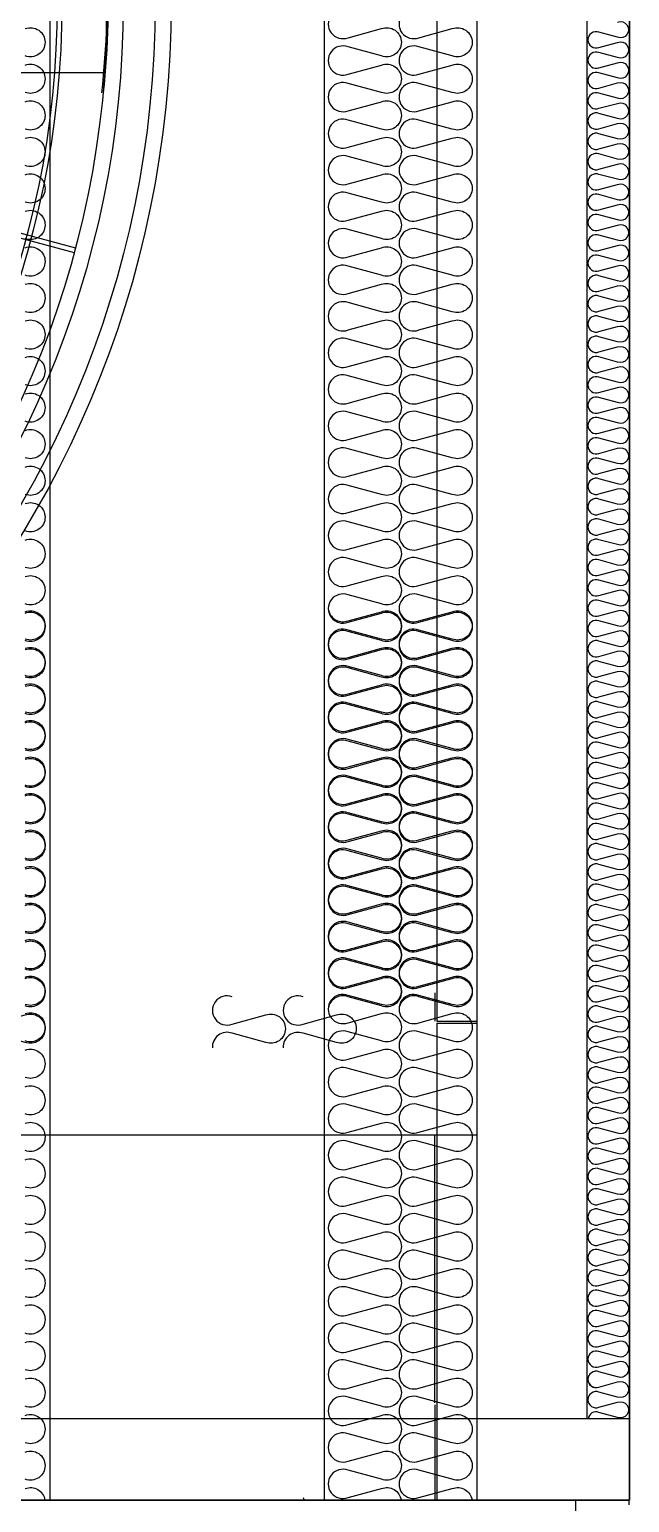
# Model space of a CAD drawing. Header units: millimetres. Extents: x 2773 to 32180, y 2797 to 23592.
# Drawn here: x 8450 to 9040, y 9520 to 10968 of the extents above; entities that cross this region are included whole.
import ezdxf

# ---------------------------------------------------------------- set-up
doc = ezdxf.new("R2010")
doc.units = ezdxf.units.MM
doc.linetypes.add('HIDDEN', pattern=[0.375, 0.25, -0.125])
for name, color, linetype in [('LINE', 7, 'Continuous'), ('SMS', 220, 'Continuous'), ('냉각탑', 4, 'Continuous'), ('냉각탑_찬넬방진', 1, 'Continuous')]:
    doc.layers.add(name, color=color, linetype=linetype)

# ---------------------------------------------------------------- blocks, each defined once
blk = doc.blocks.new('A$C1FB73ED1')
for p, q in [((1340, 1260.8), (2438.3, 966.5)), ((1341.6, 1266.6), (2439.9, 972.3))]:
    blk.add_line(p, q)
for radius in [1280, 1260, 1220, 1200]:
    blk.add_circle((1280, 1280), radius)
at = {"ltscale": 5}
for radius in [1143, 1137]:
    blk.add_circle((1280, 1280), radius, dxfattribs=at)
at = {"layer": 'LINE', "color": 7}
blk.add_line((2475.6, 1191.8), (1567, 1191.8), dxfattribs=at)
for radius, start, end in [(998, 353.4876, 13.487), (1000, 353.5007, 13.4595)]:
    blk.add_arc((1481.5, 1280), radius, start, end, dxfattribs=at)
blk = doc.blocks.new('3')
at = {"color": 7}
for p, q in [((8997.6, 12522.3), (8997.6, 9602.3)), ((9039.6, 12522.3), (9039.6, 9522.3)), ((8469.4, 12483), (8469.4, 9522.3)), ((8739.3, 12483), (8739.3, 9522.3)), ((8889.3, 12483), (8889.3, 9522.3)), ((9039.6, 9602.3), (6039.6, 9602.3)), ((6039.6, 9522.3), (8494.6, 9522.3)), ((9039.6, 9522.3), (8494.6, 9522.3)), ((9039.6, 9522.3), (8494.6, 9522.3))]:
    blk.add_line(p, q, dxfattribs=at)
for p, q in [((9039.6, 12522.3), (9039.6, 9522.3)), ((8850, 12154.8), (8850, 9993)), ((8889.3, 12154.8), (8889.3, 9993)), ((8848.1, 10021.1), (8848.1, 9993)), ((8850, 9993), (8889.3, 9993)), ((8850, 9991.1), (8889.3, 9991.1)), ((8850, 9991.1), (8850, 9522.3)), ((8889.3, 9991.1), (8889.3, 9711.7)), ((8889.3, 9991.1), (8889.3, 9522.3)), ((6230.8, 9881.4), (8889.3, 9881.4)), ((8848.1, 9618), (8848.1, 9881.4)), ((8848.1, 9616.1), (8848.1, 9522.3)), ((6039.6, 9522.3), (8494.6, 9522.3)), ((8889.3, 9522.3), (6190.5, 9522.3)), ((8889.3, 9522.3), (6230.8, 9522.3)), ((8889.3, 9522.3), (8159.3, 9522.3)), ((9039.6, 9522.3), (8494.6, 9522.3)), ((8494.6, 9522.3), (9039.6, 9522.3)), ((9039.3, 9522.3), (9000, 9522.3)), ((9039.3, 9522.3), (9000, 9522.3))]:
    blk.add_line(p, q)
at = {"ltscale": 500}
blk.add_lwpolyline([(6039.6, 12522.3), (9039.3, 12522.3), (9039.3, 9522.3), (6039.6, 9522.3)], close=True, dxfattribs=at)
at = {"layer": 'SMS', "color": 5}
for points in [[(9027.8, 10975.1, -1.449198), (9027.8, 10960.2), (9009.5, 10965.2, 0.524856), (8998.7, 10957.7, 0.524856), (9009.5, 10950.2), (9027.8, 10955.2, -1.449198), (9027.8, 10940.3), (9009.5, 10945.2, 0.524856), (8998.7, 10937.7, 0.524856), (9009.5, 10930.3), (9027.8, 10935.2, -1.449198), (9027.8, 10920.3), (9009.5, 10925.3, 0.524856), (8998.7, 10917.8, 0.524856), (9009.5, 10910.3), (9027.8, 10915.3, -1.449198), (9027.8, 10900.4), (9009.5, 10905.3, 0.524856), (8998.7, 10897.8, 0.524856), (9009.5, 10890.4), (9027.8, 10895.3, -1.449198), (9027.8, 10880.4), (9009.5, 10885.4, 0.524856), (8998.7, 10877.9, 0.524856), (9009.5, 10870.4), (9027.8, 10875.4, -1.449198), (9027.8, 10860.5), (9009.5, 10865.4, 0.524856), (8998.7, 10857.9, 0.524856), (9009.5, 10850.5), (9027.8, 10855.4, -1.449198), (9027.8, 10840.5), (9009.5, 10845.5, 0.524856), (8998.7, 10838, 0.524856), (9009.5, 10830.5), (9027.8, 10835.5, -1.449198), (9027.8, 10820.6), (9009.5, 10825.5, 0.524856), (8998.7, 10818, 0.524856), (9009.5, 10810.6), (9027.8, 10815.5, -1.449198), (9027.8, 10800.6), (9009.5, 10805.6, 0.524856), (8998.7, 10798.1, 0.417249), (9006.8, 10790.1)], [(8445.4, 10968.7, -0.524856), (8464.9, 10955.3, -0.524856), (8445.4, 10941.9)], [(8445.4, 10932.8, -0.524856), (8464.9, 10919.4, -0.524856), (8445.4, 10906)], [(8445.4, 10896.9, -0.524856), (8464.9, 10883.5, -0.524856), (8445.4, 10870)], [(8445.4, 10861, -0.524856), (8464.9, 10847.6, -0.524856), (8445.4, 10834.1)], [(8445.4, 10825.1, -0.524856), (8464.9, 10811.7, -0.524856), (8445.4, 10798.2)], [(8445.4, 10789.2, -0.524856), (8464.9, 10775.7, -0.524856), (8445.4, 10762.3)], [(8445.4, 10753.3, -0.524856), (8464.9, 10739.8, -0.524856), (8445.4, 10726.4)], [(8445.4, 10717.4, -0.524856), (8464.9, 10703.9, -0.524856), (8445.4, 10690.5)], [(8445.4, 10681.4, -0.524856), (8464.9, 10668, -0.524856), (8445.4, 10654.6)], [(8445.4, 10645.5, -0.524856), (8464.9, 10632.1, -0.524856), (8445.4, 10618.7)], [(8445.4, 10609.6, -0.524856), (8464.9, 10596.2, -0.524856), (8445.4, 10582.8)], [(8445.4, 10573.7, -0.524856), (8464.9, 10560.3, -0.524856), (8445.4, 10546.9)], [(8445.4, 10537.8, -0.524856), (8464.9, 10524.4, -0.524856), (8445.4, 10510.9)], [(8445.4, 10501.9, -0.524856), (8464.9, 10488.5, -0.524856), (8445.4, 10475)], [(8445.4, 10466, -0.524856), (8464.9, 10452.6, -0.524856), (8445.4, 10439.1)], [(8445.4, 10430.1, -0.524856), (8464.9, 10416.6, -0.524856), (8445.4, 10403.2)], [(8445.4, 10394.2, -0.524856), (8464.9, 10380.7, -0.524856), (8445.4, 10367.3)], [(8445.4, 10358.3, -0.524856), (8464.9, 10344.8, -0.524856), (8445.4, 10331.4)], [(8445.4, 10322.3, -0.524856), (8464.9, 10308.9, -0.524856), (8445.4, 10295.5)], [(8445.4, 10286.4, -0.524856), (8464.9, 10273, -0.524856), (8445.4, 10259.6)], [(8445.4, 10250.5, -0.524856), (8464.9, 10237.1, -0.524856), (8445.4, 10223.7)], [(8445.4, 10214.6, -0.524856), (8464.9, 10201.2, -0.524856), (8445.4, 10187.8)], [(8445.4, 10178.7, -0.524856), (8464.9, 10165.3, -0.524856), (8445.4, 10151.8)], [(8445.4, 10142.8, -0.524856), (8464.9, 10129.4, -0.524856), (8445.4, 10115.9)], [(8445.4, 10106.9, -0.524856), (8464.9, 10093.5, -0.524856), (8445.4, 10080)], [(8445.4, 10071, -0.524856), (8464.9, 10057.5, -0.524856), (8445.4, 10044.1)], [(8445.4, 10035.1, -0.524856), (8464.9, 10021.6, -0.524856), (8445.4, 10008.2)], [(8762.8, 10986.7, 1.449198), (8762.8, 10959.8), (8795.7, 10968.7, -0.524856), (8815.2, 10955.3, -0.524856), (8795.7, 10941.9), (8762.8, 10950.8, 1.449198), (8762.8, 10923.9), (8795.7, 10932.8, -0.524856), (8815.2, 10919.4, -0.524856), (8795.7, 10906), (8762.8, 10914.9, 1.449198), (8762.8, 10888), (8795.7, 10896.9, -0.524856), (8815.2, 10883.5, -0.524856), (8795.7, 10870), (8762.8, 10878.9, 1.449198), (8762.8, 10852.1), (8795.7, 10861, -0.524856), (8815.2, 10847.6, -0.524856), (8795.7, 10834.1), (8762.8, 10843, 1.449198), (8762.8, 10816.2), (8795.7, 10825.1, -0.524856), (8815.2, 10811.7, -0.524856), (8795.7, 10798.2), (8762.8, 10807.1, 1.449198), (8762.8, 10780.3), (8795.7, 10789.2, -0.524856), (8815.2, 10775.7, -0.524856), (8795.7, 10762.3), (8762.8, 10771.2, 1.449198), (8762.8, 10744.4), (8795.7, 10753.3, -0.524856), (8815.2, 10739.8, -0.524856), (8795.7, 10726.4), (8762.8, 10735.3, 1.449198), (8762.8, 10708.4), (8795.7, 10717.4, -0.524856), (8815.2, 10703.9, -0.524856), (8795.7, 10690.5), (8762.8, 10699.4, 1.449198), (8762.8, 10672.5), (8795.7, 10681.4, -0.524856), (8815.2, 10668, -0.524856), (8795.7, 10654.6), (8762.8, 10663.5, 1.449198), (8762.8, 10636.6), (8795.7, 10645.5, -0.524856), (8815.2, 10632.1, -0.524856), (8795.7, 10618.7), (8762.8, 10627.6, 1.449198), (8762.8, 10600.7), (8795.7, 10609.6, -0.524856), (8815.2, 10596.2, -0.524856), (8795.7, 10582.8), (8762.8, 10591.7, 1.449198), (8762.8, 10564.8), (8795.7, 10573.7, -0.524856), (8815.2, 10560.3, -0.524856), (8795.7, 10546.9), (8762.8, 10555.8, 1.449198), (8762.8, 10528.9), (8795.7, 10537.8, -0.524856), (8815.2, 10524.4, -0.524856), (8795.7, 10510.9), (8762.8, 10519.8, 1.449198), (8762.8, 10493), (8795.7, 10501.9, -0.524856), (8815.2, 10488.5, -0.524856), (8795.7, 10475), (8762.8, 10483.9, 1.449198), (8762.8, 10457.1), (8795.7, 10466, -0.524856), (8815.2, 10452.6, -0.524856), (8795.7, 10439.1), (8762.8, 10448, 1.449198), (8762.8, 10421.2), (8795.7, 10430.1, -0.524856), (8815.2, 10416.6, -0.524856), (8795.7, 10403.2), (8762.8, 10412.1, 1.449198), (8762.8, 10385.3), (8795.7, 10394.2, -0.524856), (8815.2, 10380.7, -0.524856), (8795.7, 10367.3), (8762.8, 10376.2, 1.449198), (8762.8, 10349.3), (8795.7, 10358.3, -0.524856), (8815.2, 10344.8, -0.524856), (8795.7, 10331.4), (8762.8, 10340.3, 1.449198), (8762.8, 10313.4), (8795.7, 10322.3, -0.524856), (8815.2, 10308.9, -0.524856), (8795.7, 10295.5), (8762.8, 10304.4, 1.449198), (8762.8, 10277.5), (8795.7, 10286.4, -0.524856), (8815.2, 10273, -0.524856), (8795.7, 10259.6), (8762.8, 10268.5, 1.449198), (8762.8, 10241.6), (8795.7, 10250.5, -0.524856), (8815.2, 10237.1, -0.524856), (8795.7, 10223.7), (8762.8, 10232.6, 1.449198), (8762.8, 10205.7), (8795.7, 10214.6, -0.524856), (8815.2, 10201.2, -0.524856), (8795.7, 10187.8), (8762.8, 10196.7, 1.449198), (8762.8, 10169.8), (8795.7, 10178.7, -0.524856), (8815.2, 10165.3, -0.524856), (8795.7, 10151.8), (8762.8, 10160.7, 1.449198), (8762.8, 10133.9), (8795.7, 10142.8, -0.524856), (8815.2, 10129.4, -0.524856), (8795.7, 10115.9), (8762.8, 10124.8, 1.449198), (8762.8, 10098), (8795.7, 10106.9, -0.524856), (8815.2, 10093.5, -0.524856), (8795.7, 10080), (8762.8, 10088.9, 1.449198), (8762.8, 10062.1), (8795.7, 10071, -0.524856), (8815.2, 10057.5, -0.524856), (8795.7, 10044.1), (8762.8, 10053, 1.449198), (8762.8, 10026.2), (8795.7, 10035.1, -0.524856), (8815.2, 10021.6, -0.524856), (8795.7, 10008.2), (8762.8, 10017.1, 0.440524), (8743.9, 10007.6, 0.440524)], [(8832.4, 10986.7, 1.449198), (8832.4, 10959.8), (8865.3, 10968.7, -0.524856), (8884.8, 10955.3, -0.524856), (8865.3, 10941.9), (8832.4, 10950.8, 1.449198), (8832.4, 10923.9), (8865.3, 10932.8, -0.524856), (8884.8, 10919.4, -0.524856), (8865.3, 10906), (8832.4, 10914.9, 1.449198), (8832.4, 10888), (8865.3, 10896.9, -0.524856), (8884.8, 10883.5, -0.524856), (8865.3, 10870), (8832.4, 10878.9, 1.449198), (8832.4, 10852.1), (8865.3, 10861, -0.524856), (8884.8, 10847.6, -0.524856), (8865.3, 10834.1), (8832.4, 10843, 1.449198), (8832.4, 10816.2), (8865.3, 10825.1, -0.524856), (8884.8, 10811.7, -0.524856), (8865.3, 10798.2), (8832.4, 10807.1, 1.449198), (8832.4, 10780.3), (8865.3, 10789.2, -0.524856), (8884.8, 10775.7, -0.524856), (8865.3, 10762.3), (8832.4, 10771.2, 1.449198), (8832.4, 10744.4), (8865.3, 10753.3, -0.524856), (8884.8, 10739.8, -0.524856), (8865.3, 10726.4), (8832.4, 10735.3, 1.449198), (8832.4, 10708.4), (8865.3, 10717.4, -0.524856), (8884.8, 10703.9, -0.524856), (8865.3, 10690.5), (8832.4, 10699.4, 1.449198), (8832.4, 10672.5), (8865.3, 10681.4, -0.524856), (8884.8, 10668, -0.524856), (8865.3, 10654.6), (8832.4, 10663.5, 1.449198), (8832.4, 10636.6), (8865.3, 10645.5, -0.524856), (8884.8, 10632.1, -0.524856), (8865.3, 10618.7), (8832.4, 10627.6, 1.449198), (8832.4, 10600.7), (8865.3, 10609.6, -0.524856), (8884.8, 10596.2, -0.524856), (8865.3, 10582.8), (8832.4, 10591.7, 1.449198), (8832.4, 10564.8), (8865.3, 10573.7, -0.524856), (8884.8, 10560.3, -0.524856), (8865.3, 10546.9), (8832.4, 10555.8, 1.449198), (8832.4, 10528.9), (8865.3, 10537.8, -0.524856), (8884.8, 10524.4, -0.524856), (8865.3, 10510.9), (8832.4, 10519.8, 1.449198), (8832.4, 10493), (8865.3, 10501.9, -0.524856), (8884.8, 10488.5, -0.524856), (8865.3, 10475), (8832.4, 10483.9, 1.449198), (8832.4, 10457.1), (8865.3, 10466, -0.524856), (8884.8, 10452.6, -0.524856), (8865.3, 10439.1), (8832.4, 10448, 1.449198), (8832.4, 10421.2), (8865.3, 10430.1, -0.524856), (8884.8, 10416.6, -0.524856), (8865.3, 10403.2), (8832.4, 10412.1, 1.449198), (8832.4, 10385.3), (8865.3, 10394.2, -0.524856), (8884.8, 10380.7, -0.524856), (8865.3, 10367.3), (8832.4, 10376.2, 1.449198), (8832.4, 10349.3), (8865.3, 10358.3, -0.524856), (8884.8, 10344.8, -0.524856), (8865.3, 10331.4), (8832.4, 10340.3, 1.449198), (8832.4, 10313.4), (8865.3, 10322.3, -0.524856), (8884.8, 10308.9, -0.524856), (8865.3, 10295.5), (8832.4, 10304.4, 1.449198), (8832.4, 10277.5), (8865.3, 10286.4, -0.524856), (8884.8, 10273, -0.524856), (8865.3, 10259.6), (8832.4, 10268.5, 1.449198), (8832.4, 10241.6), (8865.3, 10250.5, -0.524856), (8884.8, 10237.1, -0.524856), (8865.3, 10223.7), (8832.4, 10232.6, 1.449198), (8832.4, 10205.7), (8865.3, 10214.6, -0.524856), (8884.8, 10201.2, -0.524856), (8865.3, 10187.8), (8832.4, 10196.7, 1.449198), (8832.4, 10169.8), (8865.3, 10178.7, -0.524856), (8884.8, 10165.3, -0.524856), (8865.3, 10151.8), (8832.4, 10160.7, 1.449198), (8832.4, 10133.9), (8865.3, 10142.8, -0.524856), (8884.8, 10129.4, -0.524856), (8865.3, 10115.9), (8832.4, 10124.8, 1.449198), (8832.4, 10098), (8865.3, 10106.9, -0.524856), (8884.8, 10093.5, -0.524856), (8865.3, 10080), (8832.4, 10088.9, 1.449198), (8832.4, 10062.1), (8865.3, 10071, -0.524856), (8884.8, 10057.5, -0.524856), (8865.3, 10044.1), (8832.4, 10053, 1.449198), (8832.4, 10026.2), (8865.3, 10035.1, -0.524856), (8884.8, 10021.6, -0.524856), (8865.3, 10008.2), (8832.4, 10017.1, 0.440524), (8813.5, 10007.6, 0.440524)], [(9038.4, 10806.1, -0.446849), (9027.8, 10800.6), (9009.5, 10805.6, 0.524856), (8998.7, 10798.1, 0.524856), (9009.5, 10790.6), (9027.8, 10795.6, -1.449198), (9027.8, 10780.7), (9009.5, 10785.6, 0.524856), (8998.7, 10778.1, 0.524856), (9009.5, 10770.7), (9027.8, 10775.6, -1.449198), (9027.8, 10760.7), (9009.5, 10765.7, 0.524856), (8998.7, 10758.2, 0.524856), (9009.5, 10750.7), (9027.8, 10755.7, -1.449198), (9027.8, 10740.8), (9009.5, 10745.7, 0.524856), (8998.7, 10738.2, 0.524856), (9009.5, 10730.8), (9027.8, 10735.7, -1.449198), (9027.8, 10720.8), (9009.5, 10725.8, 0.524856), (8998.7, 10718.3, 0.524856), (9009.5, 10710.8), (9027.8, 10715.8, -1.449198), (9027.8, 10700.9), (9009.5, 10705.8, 0.524856), (8998.7, 10698.3, 0.524856), (9009.5, 10690.9), (9027.8, 10695.8, -1.449198), (9027.8, 10680.9), (9009.5, 10685.9, 0.524856), (8998.7, 10678.4, 0.524856), (9009.5, 10670.9), (9027.8, 10675.9, -1.449198), (9027.8, 10661), (9009.5, 10665.9, 0.524856), (8998.7, 10658.4, 0.524856), (9009.5, 10651), (9027.8, 10655.9, -1.449198), (9027.8, 10641), (9009.5, 10646, 0.524856), (8998.7, 10638.5, 0.524856), (9009.5, 10631), (9027.8, 10636, -1.449198), (9027.8, 10621.1), (9009.5, 10626, 0.524856), (8998.7, 10618.5, 0.524856), (9009.5, 10611.1), (9027.8, 10616, -1.449198), (9027.8, 10601.1), (9009.5, 10606.1, 0.524856), (8998.7, 10598.6, 0.524856), (9009.5, 10591.1), (9027.8, 10596.1, -1.449198), (9027.8, 10581.2), (9009.5, 10586.1, 0.524856), (8998.7, 10578.6, 0.524856), (9009.5, 10571.2), (9027.8, 10576.1, -1.449198), (9027.8, 10561.2), (9009.5, 10566.2, 0.524856), (8998.7, 10558.7, 0.524856), (9009.5, 10551.2), (9027.8, 10556.2, -1.449198), (9027.8, 10541.3), (9009.5, 10546.2, 0.524856), (8998.7, 10538.7, 0.524856), (9009.5, 10531.3), (9027.8, 10536.2, -1.449198), (9027.8, 10521.3), (9009.5, 10526.3, 0.524856), (8998.7, 10518.8, 0.524856), (9009.5, 10511.3), (9027.8, 10516.3, -1.449198), (9027.8, 10501.4), (9009.5, 10506.3, 0.524856), (8998.7, 10498.8, 0.524856), (9009.5, 10491.4), (9027.8, 10496.3, -1.449198), (9027.8, 10481.4), (9009.5, 10486.4, 0.524856), (8998.7, 10478.9, 0.524856), (9009.5, 10471.4), (9027.8, 10476.4, -1.449198), (9027.8, 10461.5), (9009.5, 10466.4, 0.524856), (8998.7, 10458.9, 0.524856), (9009.5, 10451.5), (9027.8, 10456.4, -1.449198), (9027.8, 10441.5), (9009.5, 10446.5, 0.524856), (8998.7, 10439, 0.524856), (9009.5, 10431.5), (9027.8, 10436.5, -1.449198), (9027.8, 10421.6), (9009.5, 10426.5, 0.524856), (8998.7, 10419, 0.524856), (9009.5, 10411.6), (9027.8, 10416.5, -1.449198), (9027.8, 10401.6), (9009.5, 10406.6, 0.524856), (8998.7, 10399.1, 0.524856), (9009.5, 10391.6), (9027.8, 10396.6, -1.449198), (9027.8, 10381.7), (9009.5, 10386.6, 0.524856), (8998.7, 10379.1, 0.524856), (9009.5, 10371.7), (9027.8, 10376.6, -1.449198), (9027.8, 10361.7), (9009.5, 10366.7, 0.524856), (8998.7, 10359.2, 0.524856), (9009.5, 10351.7), (9027.8, 10356.7, -1.449198), (9027.8, 10341.8), (9009.5, 10346.7, 0.524856), (8998.7, 10339.2, 0.524856), (9009.5, 10331.8), (9027.8, 10336.7, -1.449198), (9027.8, 10321.8), (9009.5, 10326.8, 0.524856), (8998.7, 10319.3, 0.524856), (9009.5, 10311.8), (9027.8, 10316.8, -1.449198), (9027.8, 10301.9), (9009.5, 10306.8, 0.524856), (8998.7, 10299.3, 0.524856), (9009.5, 10291.9), (9027.8, 10296.8, -1.449198), (9027.8, 10281.9), (9009.5, 10286.9, 0.524856), (8998.7, 10279.4, 0.524856), (9009.5, 10271.9), (9027.8, 10276.9, -1.449198), (9027.8, 10262), (9009.5, 10266.9, 0.524856), (8998.7, 10259.4, 0.524856), (9009.5, 10252), (9027.8, 10256.9, -1.449198), (9027.8, 10242), (9009.5, 10247, 0.524856), (8998.7, 10239.5, 0.524856), (9009.5, 10232), (9027.8, 10237, -1.449198), (9027.8, 10222.1), (9009.5, 10227, 0.524856), (8998.7, 10219.5, 0.417249), (9006.8, 10211.6)], [(8445.4, 10395.5, -0.524856), (8464.9, 10382.1, -0.524856), (8445.4, 10368.7)], [(8445.4, 10359.6, -0.524856), (8464.9, 10346.2, -0.524856), (8445.4, 10332.8)], [(8445.4, 10323.7, -0.524856), (8464.9, 10310.3, -0.524856), (8445.4, 10296.9)], [(8445.4, 10287.8, -0.524856), (8464.9, 10274.4, -0.524856), (8445.4, 10261)], [(8445.4, 10251.9, -0.524856), (8464.9, 10238.5, -0.524856), (8445.4, 10225)], [(8445.4, 10216, -0.524856), (8464.9, 10202.6, -0.524856), (8445.4, 10189.1)], [(8445.4, 10180.1, -0.524856), (8464.9, 10166.7, -0.524856), (8445.4, 10153.2)], [(8445.4, 10144.2, -0.524856), (8464.9, 10130.7, -0.524856), (8445.4, 10117.3)], [(8445.4, 10108.3, -0.524856), (8464.9, 10094.8, -0.524856), (8445.4, 10081.4)], [(8445.4, 10072.4, -0.524856), (8464.9, 10058.9, -0.524856), (8445.4, 10045.5)], [(8445.4, 10036.4, -0.524856), (8464.9, 10023, -0.524856), (8445.4, 10009.6)], [(8445.4, 10000.5, -0.524856), (8464.9, 9987.1, -0.524856), (8445.4, 9973.7)], [(8445.4, 9964.6, -0.524856), (8464.9, 9951.2, -0.524856), (8445.4, 9937.8)], [(8445.4, 9928.7, -0.524856), (8464.9, 9915.3, -0.524856), (8445.4, 9901.9)], [(8445.4, 9892.8, -0.524856), (8464.9, 9879.4, -0.524856), (8445.4, 9865.9)], [(8445.4, 9856.9, -0.524856), (8464.9, 9843.5, -0.524856), (8445.4, 9830)], [(8445.4, 9821, -0.524856), (8464.9, 9807.6, -0.524856), (8445.4, 9794.1)], [(8445.4, 9785.1, -0.524856), (8464.9, 9771.6, -0.524856), (8445.4, 9758.2)], [(8445.4, 9749.2, -0.524856), (8464.9, 9735.7, -0.524856), (8445.4, 9722.3)], [(8445.4, 9713.3, -0.524856), (8464.9, 9699.8, -0.524856), (8445.4, 9686.4)], [(8445.4, 9677.3, -0.524856), (8464.9, 9663.9, -0.524856), (8445.4, 9650.5)], [(8445.4, 9641.4, -0.524856), (8464.9, 9628, -0.524856), (8445.4, 9614.6)], [(8445.4, 9605.5, -0.524856), (8464.9, 9592.1, -0.524856), (8445.4, 9578.7)], [(8445.4, 9569.6, -0.524856), (8464.9, 9556.2, -0.524856), (8445.4, 9542.8)], [(8445.4, 9533.7, -0.479826), (8464.7, 9522.3, -0.479826)], [(8743.8, 10396.5, 0.446849), (8762.8, 10386.6), (8795.7, 10395.5, -0.524856), (8815.2, 10382.1, -0.524856), (8795.7, 10368.7), (8762.8, 10377.6, 1.449198), (8762.8, 10350.7), (8795.7, 10359.6, -0.524856), (8815.2, 10346.2, -0.524856), (8795.7, 10332.8), (8762.8, 10341.7, 1.449198), (8762.8, 10314.8), (8795.7, 10323.7, -0.524856), (8815.2, 10310.3, -0.524856), (8795.7, 10296.9), (8762.8, 10305.8, 1.449198), (8762.8, 10278.9), (8795.7, 10287.8, -0.524856), (8815.2, 10274.4, -0.524856), (8795.7, 10261), (8762.8, 10269.9, 1.449198), (8762.8, 10243), (8795.7, 10251.9, -0.524856), (8815.2, 10238.5, -0.524856), (8795.7, 10225), (8762.8, 10233.9, 1.449198), (8762.8, 10207.1), (8795.7, 10216, -0.524856), (8815.2, 10202.6, -0.524856), (8795.7, 10189.1), (8762.8, 10198, 1.449198), (8762.8, 10171.2), (8795.7, 10180.1, -0.524856), (8815.2, 10166.7, -0.524856), (8795.7, 10153.2), (8762.8, 10162.1, 1.449198), (8762.8, 10135.3), (8795.7, 10144.2, -0.524856), (8815.2, 10130.7, -0.524856), (8795.7, 10117.3), (8762.8, 10126.2, 1.449198), (8762.8, 10099.4), (8795.7, 10108.3, -0.524856), (8815.2, 10094.8, -0.524856), (8795.7, 10081.4), (8762.8, 10090.3, 1.449198), (8762.8, 10063.4), (8795.7, 10072.4, -0.524856), (8815.2, 10058.9, -0.524856), (8795.7, 10045.5), (8762.8, 10054.4, 1.449198), (8762.8, 10027.5), (8795.7, 10036.4, -0.524856), (8815.2, 10023, -0.524856), (8795.7, 10009.6), (8762.8, 10018.5, 1.449198), (8762.8, 9991.6), (8795.7, 10000.5, -0.524856), (8815.2, 9987.1, -0.524856), (8795.7, 9973.7), (8762.8, 9982.6, 1.449198), (8762.8, 9955.7), (8795.7, 9964.6, -0.524856), (8815.2, 9951.2, -0.524856), (8795.7, 9937.8), (8762.8, 9946.7, 1.449198), (8762.8, 9919.8), (8795.7, 9928.7, -0.524856), (8815.2, 9915.3, -0.524856), (8795.7, 9901.9), (8762.8, 9910.8, 1.449198), (8762.8, 9883.9), (8795.7, 9892.8, -0.524856), (8815.2, 9879.4, -0.524856), (8795.7, 9865.9), (8762.8, 9874.8, 1.449198), (8762.8, 9848), (8795.7, 9856.9, -0.524856), (8815.2, 9843.5, -0.524856), (8795.7, 9830), (8762.8, 9838.9, 1.449198), (8762.8, 9812.1), (8795.7, 9821, -0.524856), (8815.2, 9807.6, -0.524856), (8795.7, 9794.1), (8762.8, 9803, 1.449198), (8762.8, 9776.2), (8795.7, 9785.1, -0.524856), (8815.2, 9771.6, -0.524856), (8795.7, 9758.2), (8762.8, 9767.1, 1.449198), (8762.8, 9740.3), (8795.7, 9749.2, -0.524856), (8815.2, 9735.7, -0.524856), (8795.7, 9722.3), (8762.8, 9731.2, 1.449198), (8762.8, 9704.3), (8795.7, 9713.3, -0.524856), (8815.2, 9699.8, -0.524856), (8795.7, 9686.4), (8762.8, 9695.3, 1.449198), (8762.8, 9668.4), (8795.7, 9677.3, -0.524856), (8815.2, 9663.9, -0.524856), (8795.7, 9650.5), (8762.8, 9659.4, 1.449198), (8762.8, 9632.5), (8795.7, 9641.4, -0.524856), (8815.2, 9628, -0.524856), (8795.7, 9614.6), (8762.8, 9623.5, 1.449198), (8762.8, 9596.6), (8795.7, 9605.5, -0.524856), (8815.2, 9592.1, -0.524856), (8795.7, 9578.7), (8762.8, 9587.6, 1.449198), (8762.8, 9560.7), (8795.7, 9569.6, -0.524856), (8815.2, 9556.2, -0.524856), (8795.7, 9542.8), (8762.8, 9551.7, 1.449198), (8762.8, 9524.8), (8795.7, 9533.7, -0.479826), (8815, 9522.3, -0.479826)], [(8813.4, 10396.5, 0.446849), (8832.4, 10386.6), (8865.3, 10395.5, -0.524856), (8884.8, 10382.1, -0.524856), (8865.3, 10368.7), (8832.4, 10377.6, 1.449198), (8832.4, 10350.7), (8865.3, 10359.6, -0.524856), (8884.8, 10346.2, -0.524856), (8865.3, 10332.8), (8832.4, 10341.7, 1.449198), (8832.4, 10314.8), (8865.3, 10323.7, -0.524856), (8884.8, 10310.3, -0.524856), (8865.3, 10296.9), (8832.4, 10305.8, 1.449198), (8832.4, 10278.9), (8865.3, 10287.8, -0.524856), (8884.8, 10274.4, -0.524856), (8865.3, 10261), (8832.4, 10269.9, 1.449198), (8832.4, 10243), (8865.3, 10251.9, -0.524856), (8884.8, 10238.5, -0.524856), (8865.3, 10225), (8832.4, 10233.9, 1.449198), (8832.4, 10207.1), (8865.3, 10216, -0.524856), (8884.8, 10202.6, -0.524856), (8865.3, 10189.1), (8832.4, 10198, 1.449198), (8832.4, 10171.2), (8865.3, 10180.1, -0.524856), (8884.8, 10166.7, -0.524856), (8865.3, 10153.2), (8832.4, 10162.1, 1.449198), (8832.4, 10135.3), (8865.3, 10144.2, -0.524856), (8884.8, 10130.7, -0.524856), (8865.3, 10117.3), (8832.4, 10126.2, 1.449198), (8832.4, 10099.4), (8865.3, 10108.3, -0.524856), (8884.8, 10094.8, -0.524856), (8865.3, 10081.4), (8832.4, 10090.3, 1.449198), (8832.4, 10063.4), (8865.3, 10072.4, -0.524856), (8884.8, 10058.9, -0.524856), (8865.3, 10045.5), (8832.4, 10054.4, 1.449198), (8832.4, 10027.5), (8865.3, 10036.4, -0.524856), (8884.8, 10023, -0.524856), (8865.3, 10009.6), (8832.4, 10018.5, 1.449198), (8832.4, 9991.6), (8865.3, 10000.5, -0.524856), (8884.8, 9987.1, -0.524856), (8865.3, 9973.7), (8832.4, 9982.6, 1.449198), (8832.4, 9955.7), (8865.3, 9964.6, -0.524856), (8884.8, 9951.2, -0.524856), (8865.3, 9937.8), (8832.4, 9946.7, 1.449198), (8832.4, 9919.8), (8865.3, 9928.7, -0.524856), (8884.8, 9915.3, -0.524856), (8865.3, 9901.9), (8832.4, 9910.8, 1.449198), (8832.4, 9883.9), (8865.3, 9892.8, -0.524856), (8884.8, 9879.4, -0.524856), (8865.3, 9865.9), (8832.4, 9874.8, 1.449198), (8832.4, 9848), (8865.3, 9856.9, -0.524856), (8884.8, 9843.5, -0.524856), (8865.3, 9830), (8832.4, 9838.9, 1.449198), (8832.4, 9812.1), (8865.3, 9821, -0.524856), (8884.8, 9807.6, -0.524856), (8865.3, 9794.1), (8832.4, 9803, 1.449198), (8832.4, 9776.2), (8865.3, 9785.1, -0.524856), (8884.8, 9771.6, -0.524856), (8865.3, 9758.2), (8832.4, 9767.1, 1.449198), (8832.4, 9740.3), (8865.3, 9749.2, -0.524856), (8884.8, 9735.7, -0.524856), (8865.3, 9722.3), (8832.4, 9731.2, 1.449198), (8832.4, 9704.3), (8865.3, 9713.3, -0.524856), (8884.8, 9699.8, -0.524856), (8865.3, 9686.4), (8832.4, 9695.3, 1.449198), (8832.4, 9668.4), (8865.3, 9677.3, -0.524856), (8884.8, 9663.9, -0.524856), (8865.3, 9650.5), (8832.4, 9659.4, 1.449198), (8832.4, 9632.5), (8865.3, 9641.4, -0.524856), (8884.8, 9628, -0.524856), (8865.3, 9614.6), (8832.4, 9623.5, 1.449198), (8832.4, 9596.6), (8865.3, 9605.5, -0.524856), (8884.8, 9592.1, -0.524856), (8865.3, 9578.7), (8832.4, 9587.6, 1.449198), (8832.4, 9560.7), (8865.3, 9569.6, -0.524856), (8884.8, 9556.2, -0.524856), (8865.3, 9542.8), (8832.4, 9551.7, 1.449198), (8832.4, 9524.8), (8865.3, 9533.7, -0.479826), (8884.7, 9522.3, -0.479826)], [(9038.4, 10227.5, -0.446849), (9027.8, 10222.1), (9009.5, 10227, 0.524856), (8998.7, 10219.5, 0.524856), (9009.5, 10212.1), (9027.8, 10217, -1.449198), (9027.8, 10202.1), (9009.5, 10207.1, 0.524856), (8998.7, 10199.6, 0.524856), (9009.5, 10192.1), (9027.8, 10197.1, -1.449198), (9027.8, 10182.2), (9009.5, 10187.1, 0.524856), (8998.7, 10179.6, 0.524856), (9009.5, 10172.2), (9027.8, 10177.1, -1.449198), (9027.8, 10162.2), (9009.5, 10167.2, 0.524856), (8998.7, 10159.7, 0.524856), (9009.5, 10152.2), (9027.8, 10157.2, -1.449198), (9027.8, 10142.3), (9009.5, 10147.2, 0.524856), (8998.7, 10139.7, 0.524856), (9009.5, 10132.3), (9027.8, 10137.2, -1.449198), (9027.8, 10122.3), (9009.5, 10127.3, 0.524856), (8998.7, 10119.8, 0.524856), (9009.5, 10112.3), (9027.8, 10117.3, -1.449198), (9027.8, 10102.4), (9009.5, 10107.3, 0.524856), (8998.7, 10099.8, 0.524856), (9009.5, 10092.4), (9027.8, 10097.3, -1.449198), (9027.8, 10082.4), (9009.5, 10087.4, 0.524856), (8998.7, 10079.9, 0.524856), (9009.5, 10072.4), (9027.8, 10077.4, -1.449198), (9027.8, 10062.5), (9009.5, 10067.4, 0.524856), (8998.7, 10059.9, 0.524856), (9009.5, 10052.5), (9027.8, 10057.4, -1.449198), (9027.8, 10042.5), (9009.5, 10047.5, 0.524856), (8998.7, 10040, 0.524856), (9009.5, 10032.5), (9027.8, 10037.5, -1.449198), (9027.8, 10022.6), (9009.5, 10027.5, 0.524856), (8998.7, 10020, 0.524856), (9009.5, 10012.6), (9027.8, 10017.5, -1.449198), (9027.8, 10002.6), (9009.5, 10007.6, 0.524856), (8998.7, 10000.1, 0.524856), (9009.5, 9992.6), (9027.8, 9997.6, -1.449198), (9027.8, 9982.7), (9009.5, 9987.6, 0.524856), (8998.7, 9980.1, 0.524856), (9009.5, 9972.7), (9027.8, 9977.6, -1.449198), (9027.8, 9962.7), (9009.5, 9967.7, 0.524856), (8998.7, 9960.2, 0.524856), (9009.5, 9952.7), (9027.8, 9957.7, -1.449198), (9027.8, 9942.8), (9009.5, 9947.7, 0.524856), (8998.7, 9940.2, 0.524856), (9009.5, 9932.8), (9027.8, 9937.7, -1.449198), (9027.8, 9922.8), (9009.5, 9927.8, 0.524856), (8998.7, 9920.3, 0.524856), (9009.5, 9912.8), (9027.8, 9917.8, -1.449198), (9027.8, 9902.9), (9009.5, 9907.8, 0.524856), (8998.7, 9900.3, 0.524856), (9009.5, 9892.9), (9027.8, 9897.8, -1.449198), (9027.8, 9882.9), (9009.5, 9887.9, 0.524856), (8998.7, 9880.4, 0.524856), (9009.5, 9872.9), (9027.8, 9877.9, -1.449198), (9027.8, 9863), (9009.5, 9867.9, 0.524856), (8998.7, 9860.4, 0.524856), (9009.5, 9853), (9027.8, 9857.9, -1.449198), (9027.8, 9843), (9009.5, 9848, 0.524856), (8998.7, 9840.5, 0.524856), (9009.5, 9833), (9027.8, 9838, -1.449198), (9027.8, 9823.1), (9009.5, 9828, 0.524856), (8998.7, 9820.5, 0.524856), (9009.5, 9813.1), (9027.8, 9818, -1.449198), (9027.8, 9803.1), (9009.5, 9808.1, 0.524856), (8998.7, 9800.6, 0.524856), (9009.5, 9793.1), (9027.8, 9798.1, -1.449198), (9027.8, 9783.2), (9009.5, 9788.1, 0.524856), (8998.7, 9780.6, 0.524856), (9009.5, 9773.2), (9027.8, 9778.1, -1.449198), (9027.8, 9763.2), (9009.5, 9768.2, 0.524856), (8998.7, 9760.7, 0.524856), (9009.5, 9753.2), (9027.8, 9758.2, -1.449198), (9027.8, 9743.3), (9009.5, 9748.2, 0.524856), (8998.7, 9740.7, 0.524856), (9009.5, 9733.3), (9027.8, 9738.2, -1.449198), (9027.8, 9723.3), (9009.5, 9728.3, 0.524856), (8998.7, 9720.8, 0.524856), (9009.5, 9713.3), (9027.8, 9718.3, -1.449198), (9027.8, 9703.4), (9009.5, 9708.3, 0.524856), (8998.7, 9700.8, 0.524856), (9009.5, 9693.4), (9027.8, 9698.3, -1.449198), (9027.8, 9683.4), (9009.5, 9688.4, 0.524856), (8998.7, 9680.9, 0.524856), (9009.5, 9673.4), (9027.8, 9678.4, -1.449198), (9027.8, 9663.5), (9009.5, 9668.4, 0.524856), (8998.7, 9660.9, 0.524856), (9009.5, 9653.5), (9027.8, 9658.4, -1.449198), (9027.8, 9643.5), (9009.5, 9648.5, 0.524856), (8998.7, 9641, 0.417249), (9006.8, 9633)], [(8412.5, 10017.1, 1.449198), (8412.5, 9990.2), (8445.4, 9999.2, -0.524856), (8464.9, 9985.7, -0.524856), (8445.4, 9972.3), (8412.5, 9981.2, 0.54148), (8393.1, 9967, 0.54148)], [(8648.9, 10017.1, 1.449198), (8648.9, 9990.2), (8681.8, 9999.2, -0.524856), (8701.2, 9985.7, -0.524856), (8681.8, 9972.3), (8648.9, 9981.2, 0.54148), (8629.4, 9967, 0.54148)], [(8718.5, 10017.1, 1.449198), (8718.5, 9990.2), (8751.4, 9999.2, -0.524856), (8770.9, 9985.7, -0.524856), (8751.4, 9972.3), (8718.5, 9981.2, 0.54148), (8699.1, 9967, 0.54148)], [(9038.4, 9649, -0.446849), (9027.8, 9643.5), (9009.5, 9648.5, 0.524856), (8998.7, 9641, 0.524856), (9009.5, 9633.5), (9027.8, 9638.5, -1.449198), (9027.8, 9623.6), (9009.5, 9628.5, 0.524856), (8998.7, 9621, 0.524856), (9009.5, 9613.6), (9027.8, 9618.5, -1.449198), (9027.8, 9603.6), (9009.5, 9608.6, 0.476486), (8998.8, 9602.3, 0.476486)]]:
    blk.add_lwpolyline(points, format="xyb", dxfattribs=at)
blk.add_lwpolyline([(8718.5, 9524.8), (8719.8, 9522.3)], dxfattribs=at)
at = {"layer": '냉각탑', "ltscale": 30}
blk.add_line((6190.5, 9522.3), (8889.3, 9522.3), dxfattribs=at)
at = {"layer": '냉각탑', "color": 6, "linetype": 'HIDDEN'}
blk.add_line((8889.3, 9522.3), (8625, 9522.3), dxfattribs=at)
at = {"layer": '냉각탑_찬넬방진', "ltscale": 30}
blk.add_line((6190.5, 9522.3), (8702.1, 9522.3), dxfattribs=at)
blk.add_line((6190.5, 9522.3), (8702.1, 9522.3), dxfattribs=at)
at = {"layer": '냉각탑_찬넬방진', "ltscale": 150}
for p, q in [((9039.3, 9522.3), (8986.4, 9522.3)), ((9039.3, 9522.3), (8986.4, 9522.3)), ((9039.3, 9522.3), (8986.4, 9522.3)), ((8986.4, 9522.3), (8986.4, 9381.7)), ((9039.3, 9522.3), (8986.4, 9522.3)), ((9039.3, 9517.6), (9039.3, 9522.3)), ((9039.3, 9517.6), (9039.3, 9522.3))]:
    blk.add_line(p, q, dxfattribs=at)
at = {"layer": '냉각탑', "xscale": 0.7829768747821867, "yscale": 0.7829768747821867, "zscale": 0.7829768747821867}
blk.add_blockref('A$C1FB73ED1', (6584.3, 9992), dxfattribs=at)

msp = doc.modelspace()

# ---------------------------------------------------------------- block references
msp.add_blockref('3', (0, 0))

doc.saveas('drawing.dxf')
